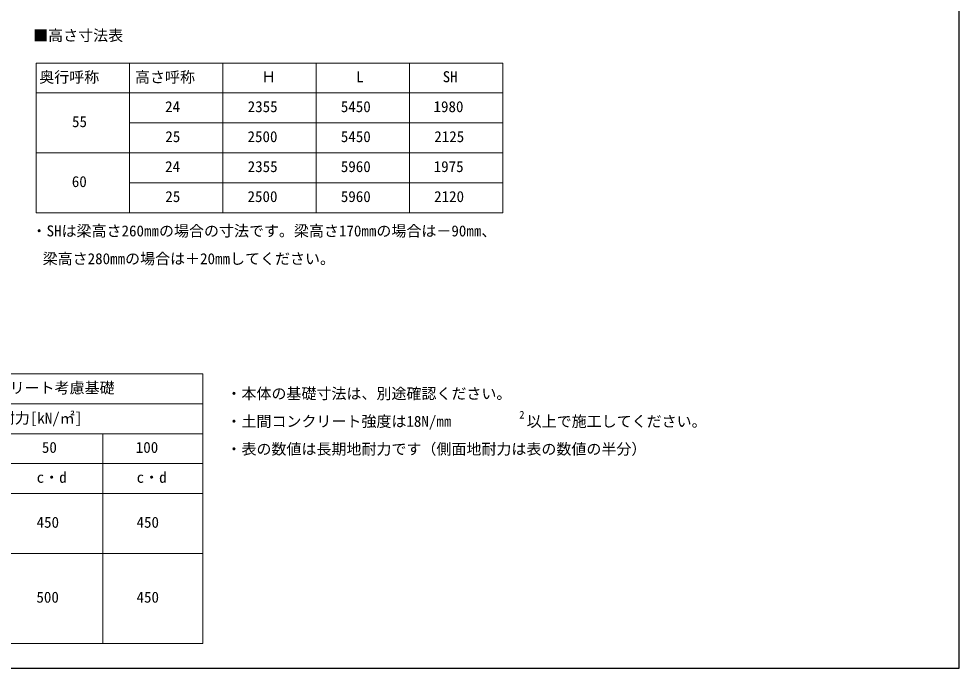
# Model space of a CAD drawing. Units: millimetres, scale not verified. Extents: x -13125 to 13125, y -19494 to 19412.
# Drawn here: x -987 to 13125, y -19494 to -9741 of the extents above; entities that cross this region are included whole.
import ezdxf
from ezdxf.enums import TextEntityAlignment as Align

# ---------------------------------------------------------------- set-up
doc = ezdxf.new("R2010")
doc.units = ezdxf.units.MM
doc.header["$LTSCALE"] = 70
doc.layers.add('0-1_TABLE1', color=7, linetype='Continuous', lineweight=18)
doc.layers.add('0-2_USER1', color=3, linetype='Continuous')
doc.layers.add('0-7_YKK_ZWAK', color=7, linetype='Continuous')
doc.styles.add('ＭＳ ゴシック', font='')
doc.styles.get('ＭＳ ゴシック').set_extended_font_data('MS Gothic')

msp = doc.modelspace()

# ---------------------------------------------------------------- linework, layer by layer
at = {"layer": '0-1_TABLE1'}
for p, q in [((-725, -10404.81), (6275, -10404.81)), ((-725, -10404.81), (-725, -12654.81)), ((675, -10404.81), (675, -12654.81)), ((2075, -10404.81), (2075, -12654.81)), ((3475, -10404.81), (3475, -12654.81)), ((4875, -10404.81), (4875, -12654.81)), ((6275, -10404.81), (6275, -12654.81)), ((-725, -10854.81), (6275, -10854.81)), ((675, -11304.81), (6275, -11304.81)), ((-725, -11754.81), (6275, -11754.81)), ((675, -12204.81), (6275, -12204.81)), ((-725, -12654.81), (6275, -12654.81)), ((-8625, -15071.75), (1775, -15071.75)), ((1775, -15071.75), (1775, -19121.75)), ((-7225, -15521.75), (1775, -15521.75)), ((-7225, -15971.75), (1775, -15971.75)), ((275, -15971.75), (275, -19121.75)), ((-7225, -16421.75), (1775, -16421.75)), ((-8625, -16871.75), (1775, -16871.75)), ((-8625, -17771.75), (1775, -17771.75)), ((-8625, -19121.75), (1775, -19121.75))]:
    msp.add_line(p, q, dxfattribs=at)
at = {"layer": '0-7_YKK_ZWAK'}
msp.add_lwpolyline([(-13125, -19494), (13125, -19494), (13125, 18756)], dxfattribs=at)

# ---------------------------------------------------------------- texts
at = {"layer": '0-1_TABLE1', "style": 'ＭＳ ゴシック'}
for s, p in [('奥行呼称', (-681.46, -10749.34)), ('高さ呼称', (756.89, -10748.7)), ('Ｈ', (2649.72, -10742.31)), ('L', (4075.92, -10742.31)), ('SH', (5373.65, -10742.31)), ('24', (1208.17, -11192.31)), ('2355', (2447.73, -11192.31)), ('5450', (3845.17, -11192.31)), ('1980', (5236.22, -11192.31)), ('55', (-188.64, -11417.31)), ('25', (1211.36, -11642.31)), ('2500', (2445.17, -11642.31)), ('5450', (3845.17, -11642.31)), ('2125', (5247.73, -11642.31)), ('24', (1208.17, -12092.31)), ('2355', (2447.73, -12092.31)), ('5960', (3845.17, -12092.31)), ('1975', (5238.78, -12092.31)), ('60', (-191.83, -12317.31)), ('25', (1211.36, -12542.31)), ('2500', (2445.17, -12542.31)), ('5960', (3845.17, -12542.31)), ('2120', (5245.17, -12542.31)), ('土間コンクリート考慮基礎', (-2251.35, -15415.01)), ('地耐力[kN/㎡]', (-1497.09, -15868.84)), ('50', (-641.19, -16309.25)), ('100', (768.04, -16309.25)), ('c・d', (-719.18, -16759.25)), ('c・d', (780.82, -16759.25)), ('450', (-720.45, -17434.25)), ('450', (779.55, -17434.25)), ('500', (-723.01, -18559.25)), ('450', (779.55, -18559.25))]:
    msp.add_text(s, height=165, dxfattribs=at).set_placement(p, align=Align.BOTTOM_LEFT)
at = {"layer": '0-2_USER1', "style": 'ＭＳ ゴシック'}
for s, height, p in [('■高さ寸法表', 165, (-772.3, -10122)), ('・SHは梁高さ260㎜の場合の寸法です。梁高さ170㎜の場合は－90㎜、', 165, (-795.22, -13058.23)), (' 梁高さ280㎜の場合は＋20㎜してください。', 165, (-741.53, -13475.42)), ('・本体の基礎寸法は、別途確認ください。', 165, (2129.03, -15501.03)), ('2', 115.5, (6522.79, -15779.47)), ('・土間コンクリート強度は18N/㎜', 165, (2129.03, -15918.22)), ('以上で施工してください。', 165, (6633.76, -15918.22)), ('・表の数値は長期地耐力です（側面地耐力は表の数値の半分）', 165, (2129.03, -16334.13))]:
    msp.add_text(s, height=height, dxfattribs=at).set_placement(p, align=Align.BOTTOM_LEFT)

doc.saveas('drawing.dxf')
